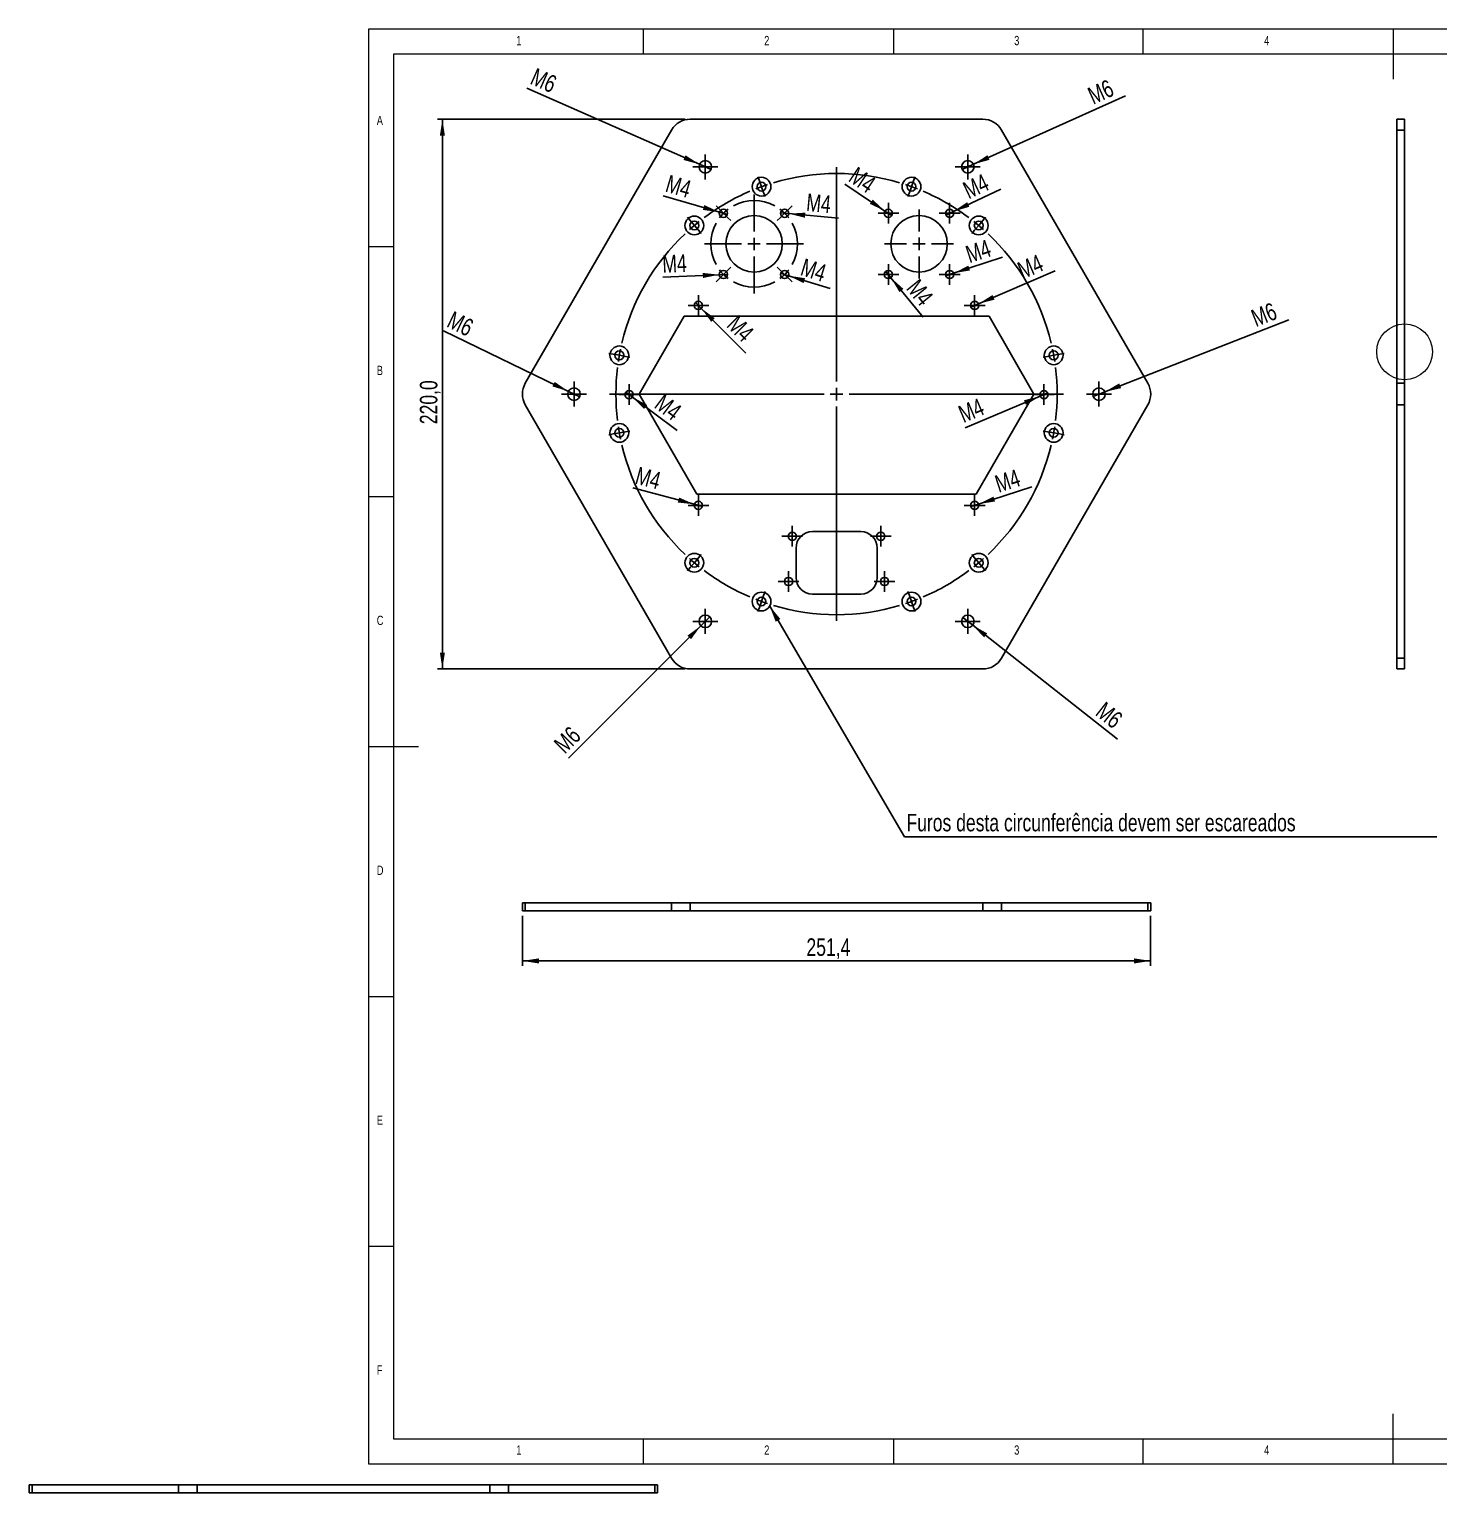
# Model space of a CAD drawing. Header units: millimetres. Extents: x -63 to 415, y -1 to 292.
# Drawn here: x -62.8 to 219.1, y -0.8 to 292 of the extents above; entities that cross this region are included whole.
import ezdxf

# ---------------------------------------------------------------- set-up
doc = ezdxf.new("R2010")
doc.units = ezdxf.units.MM
doc.layers.add('CAMADA_1', color=179, linetype='Continuous')
doc.styles.add('SLDTEXTSTYLE0', font='TXT', dxfattribs={"width": 0.75})
doc.dimstyles.new('SLDDIMSTYLE0', dxfattribs={"dimtxt": 3.5, "dimasz": 3.302, "dimexe": 0, "dimexo": 0.0625, "dimgap": 0.875, "dimtad": 1, "dimlfac": 2, "dimrnd": 1e-09, "dimzin": 12, "dimdsep": 46, "dimtxsty": 'SLDTEXTSTYLE0', "dimblk1": 'NONE', "dimsah": 1, "dimcen": 0, "dimadec": 0, "dimazin": 3, "dimtfac": 1, "dimtmove": 0, "dimatfit": 3, "dimldrblk": 'NONE', "dimfxl": 1, "dimfrac": 2, "dimtolj": 1, "dimtzin": 12, "dimarcsym": 0})
doc.dimstyles.new('SLDDIMSTYLE1', dxfattribs={"dimtxt": 3.5, "dimasz": 3.302, "dimexe": 0, "dimexo": 0.0625, "dimgap": 0.875, "dimtad": 1, "dimdec": 1, "dimlfac": 2, "dimrnd": 1e-09, "dimzin": 12, "dimdsep": 46, "dimtxsty": 'SLDTEXTSTYLE0', "dimsah": 1, "dimcen": 0.09, "dimadec": 0, "dimazin": 3, "dimtfac": 1, "dimtdec": 1, "dimtofl": 0, "dimtmove": 0, "dimatfit": 3, "dimfxl": 1, "dimfrac": 2, "dimtolj": 1, "dimtzin": 12, "dimarcsym": 0})
doc.dimstyles.new('SLDDIMSTYLE2', dxfattribs={"dimtxt": 0.18, "dimasz": 3.302, "dimexe": 0, "dimexo": 0.0625, "dimgap": 0, "dimtad": 0, "dimtih": 1, "dimtoh": 1, "dimdec": 0, "dimrnd": 1e-09, "dimzin": 0, "dimdsep": 46, "dimtxsty": 'Standard', "dimsah": 1, "dimcen": 0.09, "dimadec": 0, "dimazin": 0, "dimtfac": 3.302, "dimtdec": 0, "dimtofl": 0, "dimtmove": 0, "dimatfit": 3, "dimfxl": 1, "dimfrac": 2, "dimtolj": 1, "dimtzin": 0, "dimarcsym": 0})

# ---------------------------------------------------------------- blocks, each defined once
blk = doc.blocks.new('_D')
at = {"layer": 'CAMADA_1'}
for q in [(73.27, 174.43), (45, 146.16)]:
    blk.add_line((71.5, 172.66), q, dxfattribs=at)
blk.add_solid([(71.5, 172.66), (68.81, 170.68), (69.53, 169.97)], dxfattribs=at)
at = {"layer": 'CAMADA_1', "insert": (41.82, 149.35), "char_height": 3.5, "attachment_point": 1, "rotation": 45, "style": 'SLDTEXTSTYLE0'}
blk.add_mtext('M6', dxfattribs=at)
blk = doc.blocks.new('_NONE')
blk = doc.blocks.new('_D_1')
at = {"layer": 'CAMADA_1'}
for q in [(57.92, 200.25), (71.8, 196.53)]:
    blk.add_line((70.21, 196.96), q, dxfattribs=at)
blk.add_solid([(70.21, 196.96), (67.15, 198.31), (66.89, 197.32)], dxfattribs=at)
at = {"layer": 'CAMADA_1', "insert": (59.06, 204.53), "char_height": 3.5, "attachment_point": 1, "rotation": 345, "style": 'SLDTEXTSTYLE0'}
blk.add_mtext('M4', dxfattribs=at)
blk = doc.blocks.new('_D_2')
at = {"layer": 'CAMADA_1'}
for q in [(137.7, 200.44), (125.48, 196.49)]:
    blk.add_line((127.05, 197), q, dxfattribs=at)
blk.add_solid([(127.05, 197), (130.35, 197.53), (130.04, 198.5)], dxfattribs=at)
at = {"layer": 'CAMADA_1', "insert": (129.99, 202.57), "char_height": 3.5, "attachment_point": 1, "rotation": 17.8936, "style": 'SLDTEXTSTYLE0'}
blk.add_mtext('M4', dxfattribs=at)
blk = doc.blocks.new('_D_3')
at = {"layer": 'CAMADA_1'}
for q in [(56.48, 219.41), (66.76, 211.71)]:
    blk.add_line((57.81, 218.42), q, dxfattribs=at)
blk.add_solid([(57.81, 218.42), (60.14, 216.03), (60.75, 216.85)], dxfattribs=at)
at = {"layer": 'CAMADA_1', "insert": (64.05, 219.24), "char_height": 3.5, "attachment_point": 1, "rotation": 323.1887, "style": 'SLDTEXTSTYLE0'}
blk.add_mtext('M4', dxfattribs=at)
blk = doc.blocks.new('_D_4')
at = {"layer": 'CAMADA_1'}
for q in [(124.39, 212.29), (140.89, 219.23)]:
    blk.add_line((139.37, 218.59), q, dxfattribs=at)
blk.add_solid([(139.37, 218.59), (136.12, 217.78), (136.52, 216.84)], dxfattribs=at)
at = {"layer": 'CAMADA_1', "insert": (122.66, 216.41), "char_height": 3.5, "attachment_point": 1, "rotation": 22.8046, "style": 'SLDTEXTSTYLE0'}
blk.add_mtext('M4', dxfattribs=at)
blk = doc.blocks.new('_D_5')
at = {"layer": 'CAMADA_1'}
for q in [(142.37, 243.68), (125.51, 236.42)]:
    blk.add_line((127.02, 237.07), q, dxfattribs=at)
blk.add_solid([(127.02, 237.07), (130.26, 237.91), (129.85, 238.84)], dxfattribs=at)
at = {"layer": 'CAMADA_1', "insert": (134.47, 245.14), "char_height": 3.5, "attachment_point": 1, "rotation": 23.2837, "style": 'SLDTEXTSTYLE0'}
blk.add_mtext('M4', dxfattribs=at)
blk = doc.blocks.new('_D_6')
at = {"layer": 'CAMADA_1'}
for q in [(70.42, 237.33), (80.52, 227.23)]:
    blk.add_line((71.59, 236.16), q, dxfattribs=at)
blk.add_solid([(71.59, 236.16), (73.57, 233.47), (74.28, 234.19)], dxfattribs=at)
at = {"layer": 'CAMADA_1', "insert": (78.93, 235.08), "char_height": 3.5, "attachment_point": 1, "rotation": 315, "style": 'SLDTEXTSTYLE0'}
blk.add_mtext('M4', dxfattribs=at)
blk = doc.blocks.new('_D_7')
at = {"layer": 'CAMADA_1'}
for q in [(131.85, 246.43), (120.48, 242.67)]:
    blk.add_line((122.04, 243.19), q, dxfattribs=at)
blk.add_solid([(122.04, 243.19), (125.34, 243.75), (125.02, 244.71)], dxfattribs=at)
at = {"layer": 'CAMADA_1', "insert": (124.13, 248.49), "char_height": 3.5, "attachment_point": 1, "rotation": 18.2962, "style": 'SLDTEXTSTYLE0'}
blk.add_mtext('M4', dxfattribs=at)
blk = doc.blocks.new('_D_8')
at = {"layer": 'CAMADA_1'}
for q in [(108.49, 243.57), (115.95, 234.38)]:
    blk.add_line((109.53, 242.29), q, dxfattribs=at)
blk.add_solid([(109.53, 242.29), (111.22, 239.41), (112.01, 240.05)], dxfattribs=at)
at = {"layer": 'CAMADA_1', "insert": (115.14, 242.32), "char_height": 3.5, "attachment_point": 1, "rotation": 309.0586, "style": 'SLDTEXTSTYLE0'}
blk.add_mtext('M4', dxfattribs=at)
blk = doc.blocks.new('_D_9')
at = {"layer": 'CAMADA_1'}
for q in [(131.47, 260.02), (120.51, 254.83)]:
    blk.add_line((122.01, 255.54), q, dxfattribs=at)
blk.add_solid([(122.01, 255.54), (125.21, 256.49), (124.77, 257.41)], dxfattribs=at)
at = {"layer": 'CAMADA_1', "insert": (123.56, 261.12), "char_height": 3.5, "attachment_point": 1, "rotation": 25.3356, "style": 'SLDTEXTSTYLE0'}
blk.add_mtext('M4', dxfattribs=at)
blk = doc.blocks.new('_D_10')
at = {"layer": 'CAMADA_1'}
for q in [(100.32, 261.03), (109.69, 254.72)]:
    blk.add_line((108.33, 255.64), q, dxfattribs=at)
blk.add_solid([(108.33, 255.64), (105.87, 257.91), (105.3, 257.07)], dxfattribs=at)
at = {"layer": 'CAMADA_1', "insert": (102.75, 264.65), "char_height": 3.5, "attachment_point": 1, "rotation": 326.0596, "style": 'SLDTEXTSTYLE0'}
blk.add_mtext('M4', dxfattribs=at)
blk = doc.blocks.new('_D_11')
at = {"layer": 'CAMADA_1'}
for q in [(87.44, 255.26), (99.05, 254.19)]:
    blk.add_line((89.08, 255.11), q, dxfattribs=at)
blk.add_solid([(89.08, 255.11), (92.32, 254.3), (92.42, 255.31)], dxfattribs=at)
at = {"layer": 'CAMADA_1', "insert": (92.8, 259.15), "char_height": 3.5, "attachment_point": 1, "rotation": 354.7126, "style": 'SLDTEXTSTYLE0'}
blk.add_mtext('M4', dxfattribs=at)
blk = doc.blocks.new('_D_12')
at = {"layer": 'CAMADA_1'}
for q in [(63.94, 258.7), (76.8, 254.95)]:
    blk.add_line((75.22, 255.41), q, dxfattribs=at)
blk.add_solid([(75.22, 255.41), (72.19, 256.83), (71.91, 255.85)], dxfattribs=at)
at = {"layer": 'CAMADA_1', "insert": (65.17, 262.94), "char_height": 3.5, "attachment_point": 1, "rotation": 343.75, "style": 'SLDTEXTSTYLE0'}
blk.add_mtext('M4', dxfattribs=at)
blk = doc.blocks.new('_D_13')
at = {"layer": 'CAMADA_1'}
for q in [(63.92, 242.37), (76.83, 242.97)]:
    blk.add_line((75.19, 242.9), q, dxfattribs=at)
blk.add_solid([(75.19, 242.9), (71.86, 243.25), (71.91, 242.23)], dxfattribs=at)
at = {"layer": 'CAMADA_1', "insert": (63.71, 246.76), "char_height": 3.5, "attachment_point": 1, "rotation": 2.6833, "style": 'SLDTEXTSTYLE0'}
blk.add_mtext('M4', dxfattribs=at)
blk = doc.blocks.new('_D_14')
at = {"layer": 'CAMADA_1'}
for q in [(87.47, 243.18), (97.33, 240.11)]:
    blk.add_line((89.05, 242.69), q, dxfattribs=at)
blk.add_solid([(89.05, 242.69), (92.05, 241.22), (92.35, 242.19)], dxfattribs=at)
at = {"layer": 'CAMADA_1', "insert": (92.23, 246.22), "char_height": 3.5, "attachment_point": 1, "rotation": 342.7179, "style": 'SLDTEXTSTYLE0'}
blk.add_mtext('M4', dxfattribs=at)
blk = doc.blocks.new('_D_15')
at = {"layer": 'CAMADA_1'}
for q in [(123.9, 174.32), (154.83, 149.99)]:
    blk.add_line((125.87, 172.77), q, dxfattribs=at)
blk.add_solid([(125.87, 172.77), (128.15, 170.33), (128.78, 171.13)], dxfattribs=at)
at = {"layer": 'CAMADA_1', "insert": (152.36, 157.66), "char_height": 3.5, "attachment_point": 1, "rotation": 321.8083, "style": 'SLDTEXTSTYLE0'}
blk.add_mtext('M6', dxfattribs=at)
blk = doc.blocks.new('_D_16')
at = {"layer": 'CAMADA_1'}
for q in [(189.1, 233.9), (149.97, 218.55)]:
    blk.add_line((152.3, 219.47), q, dxfattribs=at)
blk.add_solid([(152.3, 219.47), (155.56, 220.2), (155.19, 221.15)], dxfattribs=at)
at = {"layer": 'CAMADA_1', "insert": (181.23, 235.66), "char_height": 3.5, "attachment_point": 1, "rotation": 21.4225, "style": 'SLDTEXTSTYLE0'}
blk.add_mtext('M6', dxfattribs=at)
blk = doc.blocks.new('_D_17')
at = {"layer": 'CAMADA_1'}
for q in [(156.46, 278.71), (123.75, 263.96)]:
    blk.add_line((126.03, 264.99), q, dxfattribs=at)
blk.add_solid([(126.03, 264.99), (129.24, 265.88), (128.83, 266.81)], dxfattribs=at)
at = {"layer": 'CAMADA_1', "insert": (148.53, 280.07), "char_height": 3.5, "attachment_point": 1, "rotation": 24.2611, "style": 'SLDTEXTSTYLE0'}
blk.add_mtext('M6', dxfattribs=at)
blk = doc.blocks.new('_D_18')
at = {"layer": 'CAMADA_1'}
for q in [(36.72, 280.24), (73.53, 263.97)]:
    blk.add_line((71.24, 264.98), q, dxfattribs=at)
blk.add_solid([(71.24, 264.98), (68.43, 266.78), (68.02, 265.85)], dxfattribs=at)
at = {"layer": 'CAMADA_1', "insert": (38.54, 284.36), "char_height": 3.5, "attachment_point": 1, "rotation": 336.1531, "style": 'SLDTEXTSTYLE0'}
blk.add_mtext('M6', dxfattribs=at)
blk = doc.blocks.new('_D_19')
at = {"layer": 'CAMADA_1'}
for q in [(20.01, 231.69), (47.26, 218.46)]:
    blk.add_line((45.01, 219.56), q, dxfattribs=at)
blk.add_solid([(45.01, 219.56), (42.26, 221.45), (41.82, 220.54)], dxfattribs=at)
at = {"layer": 'CAMADA_1', "insert": (21.97, 235.73), "char_height": 3.5, "attachment_point": 1, "rotation": 334.1178, "style": 'SLDTEXTSTYLE0'}
blk.add_mtext('M6', dxfattribs=at)
blk = doc.blocks.new('_D_20')
at = {"layer": 'CAMADA_1'}
for p, q in [((68.38, 274.01), (18.8, 274.01)), ((19.8, 274.01), (19.8, 164.01)), ((68.38, 164.01), (18.8, 164.01))]:
    blk.add_line(p, q, dxfattribs=at)
for points in [[(19.8, 274.01), (19.29, 270.71), (20.3, 270.71)], [(19.8, 164.01), (20.3, 167.31), (19.29, 167.31)]]:
    blk.add_solid(points, dxfattribs=at)
at = {"layer": 'CAMADA_1', "insert": (15.29, 212.99), "char_height": 3.5, "attachment_point": 1, "rotation": 90, "style": 'SLDTEXTSTYLE0'}
blk.add_mtext('220,0', dxfattribs=at)
blk = doc.blocks.new('SW_NOTE_1')
at = {"layer": 'CAMADA_1', "color": 0}
blk.add_line((106.51, 0), (0, 0), dxfattribs=at)
at = {"layer": 'CAMADA_1', "color": 0, "insert": (0.41, 4.61), "char_height": 3.5, "attachment_point": 1, "style": 'SLDTEXTSTYLE0'}
blk.add_mtext('Furos desta circunferência devem ser escareados', dxfattribs=at)
blk = doc.blocks.new('SW_CENTERMARKSYMBOL_0')
at = {"layer": 'CAMADA_1', "color": 0}
for p, q in [((-1.25, 0), (-2.075, 0)), ((0, 0), (-1.25, 0)), ((0, 1.25), (0, 2.075)), ((0, 0), (0, 1.25)), ((0, 0), (0, -1.25)), ((0, 0), (1.25, 0)), ((1.25, 0), (2.075, 0)), ((0, -1.25), (0, -2.075))]:
    blk.add_line(p, q, dxfattribs=at)
blk = doc.blocks.new('SW_CENTERMARKSYMBOL_1')
at = {"layer": 'CAMADA_1', "color": 0}
for p, q in [((-1.25, 0), (-2.075, 0)), ((0, 0), (-1.25, 0)), ((0, 1.25), (0, 2.075)), ((0, 0), (0, 1.25)), ((0, 0), (0, -1.25)), ((0, 0), (1.25, 0)), ((1.25, 0), (2.075, 0)), ((0, -1.25), (0, -2.075))]:
    blk.add_line(p, q, dxfattribs=at)
blk = doc.blocks.new('SW_CENTERMARKSYMBOL_2')
at = {"layer": 'CAMADA_1', "color": 0}
for p, q in [((-1.25, 0), (-2.075, 0)), ((0, 0), (-1.25, 0)), ((0, 1.25), (0, 2.075)), ((0, 0), (0, 1.25)), ((0, 0), (0, -1.25)), ((0, 0), (1.25, 0)), ((1.25, 0), (2.075, 0)), ((0, -1.25), (0, -2.075))]:
    blk.add_line(p, q, dxfattribs=at)
blk = doc.blocks.new('SW_CENTERMARKSYMBOL_3')
at = {"layer": 'CAMADA_1', "color": 0}
for p, q in [((-1.25, 0), (-2.075, 0)), ((0, 0), (-1.25, 0)), ((0, 1.25), (0, 2.075)), ((0, 0), (0, 1.25)), ((0, 0), (0, -1.25)), ((0, 0), (1.25, 0)), ((1.25, 0), (2.075, 0)), ((0, -1.25), (0, -2.075))]:
    blk.add_line(p, q, dxfattribs=at)
blk = doc.blocks.new('SW_CENTERMARKSYMBOL_4')
at = {"layer": 'CAMADA_1', "color": 0}
for p, q in [((-6.12, -3.62), (-6.12, 3.79)), ((-13.13, 0.88), (-13.72, 1.47)), ((-12.25, 0), (-13.13, 0.88)), ((-12.25, 0), (-11.37, -0.88)), ((0, 0), (-0.88, -0.88)), ((0, 0), (0.88, 0.88)), ((0.88, 0.88), (1.47, 1.47)), ((-11.37, -0.88), (-10.78, -1.47)), ((-0.88, -0.88), (-1.47, -1.47)), ((-6.12, -6.12), (-6.12, -4.88)), ((-8.62, -6.12), (-16.04, -6.12)), ((-6.12, -6.12), (-7.38, -6.12)), ((-6.12, -6.12), (-6.12, -7.38)), ((-6.12, -6.12), (-4.88, -6.12)), ((-6.12, -8.62), (-6.12, -16.04)), ((-3.62, -6.12), (3.79, -6.12)), ((-12.25, -12.25), (-11.37, -11.37)), ((-11.37, -11.37), (-10.78, -10.78)), ((-0.88, -11.37), (-1.47, -10.78)), ((0, -12.25), (-0.88, -11.37)), ((-13.13, -13.13), (-13.72, -13.72)), ((-12.25, -12.25), (-13.13, -13.13)), ((0, -12.25), (0.88, -13.13)), ((0.88, -13.13), (1.47, -13.72))]:
    blk.add_line(p, q, dxfattribs=at)
for start, end in [(135, 143.2682), (126.7318, 135), (61.5364, 118.4636), (45, 53.2682), (36.7318, 45), (151.5364, 208.4636), (331.5364, 28.4636), (216.7318, 225), (315, 323.2682), (225, 233.2682), (241.5364, 298.4636), (306.7318, 315)]:
    blk.add_arc((-6.12, -6.12), 8.66, start, end, dxfattribs=at)
blk = doc.blocks.new('SW_CENTERMARKSYMBOL_5')
at = {"layer": 'CAMADA_1', "color": 0}
for p, q in [((-28.44, 36.24), (-28.44, 79.12)), ((-43.86, 76.42), (-44.16, 77.24)), ((-43.44, 75.24), (-43.86, 76.42)), ((-13.44, 75.24), (-13.02, 76.42)), ((-13.02, 76.42), (-12.72, 77.24)), ((-43.44, 75.24), (-43.02, 74.06)), ((-43.02, 74.06), (-42.72, 73.24)), ((-13.86, 74.06), (-14.16, 73.24)), ((-13.44, 75.24), (-13.86, 74.06)), ((-57.69, 68.44), (-58.25, 69.11)), ((-56.88, 67.48), (-57.69, 68.44)), ((-56.88, 67.48), (-56.07, 66.53)), ((0, 67.48), (-0.81, 66.53)), ((0, 67.48), (0.81, 68.44)), ((0.81, 68.44), (1.37, 69.11)), ((-56.07, 66.53), (-55.51, 65.86)), ((-0.81, 66.53), (-1.37, 65.86)), ((-73.11, 41.72), (-73.97, 41.87)), ((-71.88, 41.5), (-73.11, 41.72)), ((-71.88, 41.5), (-70.65, 41.28)), ((-70.65, 41.28), (-69.79, 41.13)), ((13.77, 41.28), (12.91, 41.13)), ((15, 41.5), (13.77, 41.28)), ((15, 41.5), (16.23, 41.72)), ((16.23, 41.72), (17.09, 41.87)), ((-30.94, 33.74), (-73.82, 33.74)), ((-28.44, 33.74), (-29.69, 33.74)), ((-28.44, 33.74), (-28.44, 34.99)), ((-28.44, 33.74), (-28.44, 32.49)), ((-28.44, 33.74), (-27.19, 33.74)), ((-25.94, 33.74), (16.94, 33.74)), ((-28.44, 31.24), (-28.44, -11.64)), ((-70.65, 26.2), (-69.79, 26.35)), ((13.77, 26.2), (12.91, 26.35)), ((-73.11, 25.76), (-73.97, 25.61)), ((-71.88, 25.98), (-73.11, 25.76)), ((-71.88, 25.98), (-70.65, 26.2)), ((15, 25.98), (13.77, 26.2)), ((15, 25.98), (16.23, 25.76)), ((16.23, 25.76), (17.09, 25.61)), ((-56.88, 0), (-57.69, -0.96)), ((-56.88, 0), (-56.07, 0.96)), ((-56.07, 0.96), (-55.51, 1.62)), ((-0.81, 0.96), (-1.37, 1.62)), ((0, 0), (-0.81, 0.96)), ((0, 0), (0.81, -0.96)), ((-57.69, -0.96), (-58.25, -1.62)), ((0.81, -0.96), (1.37, -1.62)), ((-43.02, -6.58), (-42.72, -5.76)), ((-13.86, -6.58), (-14.16, -5.76)), ((-43.44, -7.76), (-43.86, -8.94)), ((-43.44, -7.76), (-43.02, -6.58)), ((-13.44, -7.76), (-13.86, -6.58)), ((-13.44, -7.76), (-13.02, -8.94)), ((-43.86, -8.94), (-44.16, -9.76)), ((-13.02, -8.94), (-12.72, -9.76))]:
    blk.add_line(p, q, dxfattribs=at)
for start, end in [(73.3738, 106.6262), (113.1182, 126.8818), (109.8722, 111.4952), (108.2492, 109.8722), (70.1278, 71.7508), (68.5048, 70.1278), (53.1182, 66.8818), (130.1278, 131.7508), (128.5048, 130.1278), (49.8722, 51.4952), (48.2492, 49.8722), (133.3738, 166.6262), (13.3738, 46.6262), (169.8722, 171.4952), (168.2492, 169.8722), (10.1278, 11.7508), (8.5048, 10.1278), (173.1182, 186.8818), (353.1182, 6.8818), (188.5048, 190.1278), (349.8722, 351.4952), (190.1278, 191.7508), (193.3738, 226.6262), (313.3738, 346.6262), (348.2492, 349.8722), (228.2492, 229.8722), (229.8722, 231.4952), (308.5048, 310.1278), (310.1278, 311.7508), (233.1182, 246.8818), (293.1182, 306.8818), (248.5048, 250.1278), (250.1278, 251.7508), (253.3738, 286.6262), (288.2492, 289.8722), (289.8722, 291.4952)]:
    blk.add_arc((-28.44, 33.74), 44.13, start, end, dxfattribs=at)
blk = doc.blocks.new('SW_CENTERMARKSYMBOL_6')
at = {"layer": 'CAMADA_1', "color": 0}
for p, q in [((-1.25, 0), (-2.075, 0)), ((0, 0), (-1.25, 0)), ((0, 1.25), (0, 2.075)), ((0, 0), (0, 1.25)), ((0, 0), (0, -1.25)), ((0, 0), (1.25, 0)), ((1.25, 0), (2.075, 0)), ((0, -1.25), (0, -2.075))]:
    blk.add_line(p, q, dxfattribs=at)
blk = doc.blocks.new('SW_CENTERMARKSYMBOL_7')
at = {"layer": 'CAMADA_1', "color": 0}
for p, q in [((0, 2.5), (0, 6.9)), ((-2.5, 0), (-6.9, 0)), ((0, 0), (-1.25, 0)), ((0, 0), (0, 1.25)), ((0, 0), (0, -1.25)), ((0, 0), (1.25, 0)), ((2.5, 0), (6.9, 0)), ((0, -2.5), (0, -6.9))]:
    blk.add_line(p, q, dxfattribs=at)
blk = doc.blocks.new('SW_CENTERMARKSYMBOL_8')
at = {"layer": 'CAMADA_1', "color": 0}
for p, q in [((-1.25, 0), (-2.075, 0)), ((0, 0), (-1.25, 0)), ((0, 1.25), (0, 2.075)), ((0, 0), (0, 1.25)), ((0, 0), (0, -1.25)), ((0, 0), (1.25, 0)), ((1.25, 0), (2.075, 0)), ((0, -1.25), (0, -2.075))]:
    blk.add_line(p, q, dxfattribs=at)
blk = doc.blocks.new('SW_CENTERMARKSYMBOL_9')
at = {"layer": 'CAMADA_1', "color": 0}
for p, q in [((-1.25, 0), (-2.075, 0)), ((0, 0), (-1.25, 0)), ((0, 1.25), (0, 2.075)), ((0, 0), (0, 1.25)), ((0, 0), (0, -1.25)), ((0, 0), (1.25, 0)), ((1.25, 0), (2.075, 0)), ((0, -1.25), (0, -2.075))]:
    blk.add_line(p, q, dxfattribs=at)
blk = doc.blocks.new('SW_CENTERMARKSYMBOL_10')
at = {"layer": 'CAMADA_1', "color": 0}
for p, q in [((-1.25, 0), (-2.075, 0)), ((0, 0), (-1.25, 0)), ((0, 1.25), (0, 2.075)), ((0, 0), (0, 1.25)), ((0, 0), (0, -1.25)), ((0, 0), (1.25, 0)), ((1.25, 0), (2.075, 0)), ((0, -1.25), (0, -2.075))]:
    blk.add_line(p, q, dxfattribs=at)
blk = doc.blocks.new('SW_CENTERMARKSYMBOL_11')
at = {"layer": 'CAMADA_1', "color": 0}
for p, q in [((-1.25, 0), (-2.5, 0)), ((0, 0), (-1.25, 0)), ((0, 1.25), (0, 2.5)), ((0, 0), (0, 1.25)), ((0, 0), (0, -1.25)), ((0, 0), (1.25, 0)), ((1.25, 0), (2.5, 0)), ((0, -1.25), (0, -2.5))]:
    blk.add_line(p, q, dxfattribs=at)
blk = doc.blocks.new('SW_CENTERMARKSYMBOL_12')
at = {"layer": 'CAMADA_1', "color": 0}
for p, q in [((-1.25, 0), (-2.5, 0)), ((0, 0), (-1.25, 0)), ((0, 1.25), (0, 2.5)), ((0, 0), (0, 1.25)), ((0, 0), (0, -1.25)), ((0, 0), (1.25, 0)), ((1.25, 0), (2.5, 0)), ((0, -1.25), (0, -2.5))]:
    blk.add_line(p, q, dxfattribs=at)
blk = doc.blocks.new('SW_CENTERMARKSYMBOL_13')
at = {"layer": 'CAMADA_1', "color": 0}
for p, q in [((-1.25, 0), (-2.5, 0)), ((0, 0), (-1.25, 0)), ((0, 1.25), (0, 2.5)), ((0, 0), (0, 1.25)), ((0, 0), (0, -1.25)), ((0, 0), (1.25, 0)), ((1.25, 0), (2.5, 0)), ((0, -1.25), (0, -2.5))]:
    blk.add_line(p, q, dxfattribs=at)
blk = doc.blocks.new('SW_CENTERMARKSYMBOL_14')
at = {"layer": 'CAMADA_1', "color": 0}
for p, q in [((-1.25, 0), (-2.5, 0)), ((0, 0), (-1.25, 0)), ((0, 1.25), (0, 2.5)), ((0, 0), (0, 1.25)), ((0, 0), (0, -1.25)), ((0, 0), (1.25, 0)), ((1.25, 0), (2.5, 0)), ((0, -1.25), (0, -2.5))]:
    blk.add_line(p, q, dxfattribs=at)
blk = doc.blocks.new('SW_CENTERMARKSYMBOL_15')
at = {"layer": 'CAMADA_1', "color": 0}
for p, q in [((-1.25, 0), (-2.5, 0)), ((0, 0), (-1.25, 0)), ((0, 1.25), (0, 2.5)), ((0, 0), (0, 1.25)), ((0, 0), (0, -1.25)), ((0, 0), (1.25, 0)), ((1.25, 0), (2.5, 0)), ((0, -1.25), (0, -2.5))]:
    blk.add_line(p, q, dxfattribs=at)
blk = doc.blocks.new('SW_CENTERMARKSYMBOL_16')
at = {"layer": 'CAMADA_1', "color": 0}
for p, q in [((-1.25, 0), (-2.5, 0)), ((0, 0), (-1.25, 0)), ((0, 1.25), (0, 2.5)), ((0, 0), (0, 1.25)), ((0, 0), (0, -1.25)), ((0, 0), (1.25, 0)), ((1.25, 0), (2.5, 0)), ((0, -1.25), (0, -2.5))]:
    blk.add_line(p, q, dxfattribs=at)
blk = doc.blocks.new('SW_CENTERMARKSYMBOL_17')
at = {"layer": 'CAMADA_1', "color": 0}
for p, q in [((-1.25, 0), (-2.075, 0)), ((0, 0), (-1.25, 0)), ((0, 1.25), (0, 2.075)), ((0, 0), (0, 1.25)), ((0, 0), (0, -1.25)), ((0, 0), (1.25, 0)), ((1.25, 0), (2.075, 0)), ((0, -1.25), (0, -2.075))]:
    blk.add_line(p, q, dxfattribs=at)
blk = doc.blocks.new('SW_CENTERMARKSYMBOL_18')
at = {"layer": 'CAMADA_1', "color": 0}
for p, q in [((-1.25, 0), (-2.075, 0)), ((0, 0), (-1.25, 0)), ((0, 1.25), (0, 2.075)), ((0, 0), (0, 1.25)), ((0, 0), (0, -1.25)), ((0, 0), (1.25, 0)), ((1.25, 0), (2.075, 0)), ((0, -1.25), (0, -2.075))]:
    blk.add_line(p, q, dxfattribs=at)
blk = doc.blocks.new('SW_CENTERMARKSYMBOL_19')
at = {"layer": 'CAMADA_1', "color": 0}
for p, q in [((-1.25, 0), (-2.075, 0)), ((0, 0), (-1.25, 0)), ((0, 1.25), (0, 2.075)), ((0, 0), (0, 1.25)), ((0, 0), (0, -1.25)), ((0, 0), (1.25, 0)), ((1.25, 0), (2.075, 0)), ((0, -1.25), (0, -2.075))]:
    blk.add_line(p, q, dxfattribs=at)
blk = doc.blocks.new('SW_CENTERMARKSYMBOL_20')
at = {"layer": 'CAMADA_1', "color": 0}
for p, q in [((-1.25, 0), (-2.075, 0)), ((0, 0), (-1.25, 0)), ((0, 1.25), (0, 2.075)), ((0, 0), (0, 1.25)), ((0, 0), (0, -1.25)), ((0, 0), (1.25, 0)), ((1.25, 0), (2.075, 0)), ((0, -1.25), (0, -2.075))]:
    blk.add_line(p, q, dxfattribs=at)
blk = doc.blocks.new('SW_CENTERMARKSYMBOL_21')
at = {"layer": 'CAMADA_1', "color": 0}
for p, q in [((-1.25, 0), (-2.075, 0)), ((0, 0), (-1.25, 0)), ((0, 1.25), (0, 2.075)), ((0, 0), (0, 1.25)), ((0, 0), (0, -1.25)), ((0, 0), (1.25, 0)), ((1.25, 0), (2.075, 0)), ((0, -1.25), (0, -2.075))]:
    blk.add_line(p, q, dxfattribs=at)
blk = doc.blocks.new('SW_CENTERMARKSYMBOL_22')
at = {"layer": 'CAMADA_1', "color": 0}
for p, q in [((-1.25, 0), (-2.075, 0)), ((0, 0), (-1.25, 0)), ((0, 1.25), (0, 2.075)), ((0, 0), (0, 1.25)), ((0, 0), (0, -1.25)), ((0, 0), (1.25, 0)), ((1.25, 0), (2.075, 0)), ((0, -1.25), (0, -2.075))]:
    blk.add_line(p, q, dxfattribs=at)
blk = doc.blocks.new('_D_22')
at = {"layer": 'CAMADA_1'}
for p, q in [((35.8, 114.61), (35.8, 104.61)), ((161.47, 114.61), (161.47, 104.61)), ((161.47, 105.61), (35.8, 105.61))]:
    blk.add_line(p, q, dxfattribs=at)
for points in [[(35.8, 105.61), (39.1, 105.1), (39.1, 106.11)], [(161.47, 105.61), (158.17, 106.11), (158.17, 105.1)]]:
    blk.add_solid(points, dxfattribs=at)
at = {"layer": 'CAMADA_1', "insert": (92.62, 110.12), "char_height": 3.5, "attachment_point": 1, "style": 'SLDTEXTSTYLE0'}
blk.add_mtext('251,4', dxfattribs=at)

msp = doc.modelspace()

# ---------------------------------------------------------------- linework, layer by layer
at = {"color": 7, "linetype": 'Continuous', "lineweight": 18}
for p, q in [((415, 292), (5, 292)), ((5, 292), (5, 5)), ((60, 287), (60, 292)), ((110, 292), (110, 287)), ((160, 287), (160, 292)), ((210, 292), (210, 282)), ((410, 287), (10, 287)), ((10, 287), (10, 10)), ((10, 248.5), (5, 248.5)), ((5, 198.5), (10, 198.5)), ((5, 148.5), (15, 148.5)), ((5, 98.5), (10, 98.5)), ((10, 48.5), (5, 48.5)), ((210, 5), (210, 15)), ((10, 10), (227.8, 10)), ((60, 5), (60, 10)), ((110, 10), (110, 5)), ((160, 5), (160, 10)), ((5, 5), (415, 5))]:
    msp.add_line(p, q, dxfattribs=at)
at = {"color": 7, "linetype": 'Continuous', "lineweight": 25}
for p, q in [((127.889749, 274.009741), (69.381218, 274.009741)), ((212.26915, 274.009741), (210.68165, 274.009741)), ((210.68165, 271.844677), (210.68165, 274.009741)), ((212.26915, 274.009741), (212.26915, 271.844677)), ((65.631218, 271.844677), (36.376953, 221.174805)), ((160.894014, 221.174805), (131.639749, 271.844677)), ((212.26915, 271.844677), (210.68165, 271.844677)), ((210.68165, 221.174805), (210.68165, 271.844677)), ((212.26915, 221.174805), (212.26915, 271.844677)), ((68.135483, 234.598199), (59.135482, 219.009742)), ((129.135484, 234.598199), (68.135483, 234.598199)), ((138.135485, 219.009742), (129.135484, 234.598199)), ((210.68165, 216.844678), (210.68165, 221.174805)), ((212.26915, 221.174805), (210.68165, 221.174805)), ((212.26915, 221.174805), (212.26915, 216.844678)), ((36.376953, 216.844678), (65.631218, 166.174806)), ((59.135482, 219.009742), (70.682488, 199.009742)), ((126.588479, 199.009742), (138.135485, 219.009742)), ((131.639749, 166.174806), (160.894014, 216.844678)), ((212.26915, 216.844678), (210.68165, 216.844678)), ((210.68165, 166.174806), (210.68165, 216.844678)), ((212.26915, 166.174806), (212.26915, 216.844678)), ((70.682488, 199.009742), (126.588479, 199.009742)), ((93.831897, 191.509742), (103.481897, 191.509742)), ((90.531897, 182.309743), (90.531897, 188.209742)), ((106.781897, 188.209742), (106.781897, 182.309743)), ((103.481897, 179.009743), (93.831897, 179.009743)), ((69.381218, 164.009742), (127.889749, 164.009742)), ((212.26915, 166.174806), (210.68165, 166.174806)), ((210.68165, 164.009742), (210.68165, 166.174806)), ((212.26915, 164.009742), (210.68165, 164.009742)), ((212.26915, 166.174806), (212.26915, 164.009742)), ((35.796825, 117.194303), (35.796825, 115.606803)), ((35.796825, 117.194303), (36.376953, 117.194303)), ((36.376953, 117.194303), (36.376953, 115.606803)), ((65.631218, 117.194303), (36.376953, 117.194303)), ((65.631218, 117.194303), (65.631218, 115.606803)), ((65.631218, 117.194303), (69.381218, 117.194303)), ((69.381218, 117.194303), (69.381218, 115.606803)), ((127.889749, 117.194303), (69.381218, 117.194303)), ((127.889749, 117.194303), (127.889749, 115.606803)), ((127.889749, 117.194303), (131.639749, 117.194303)), ((131.639749, 117.194303), (131.639749, 115.606803)), ((160.894014, 117.194303), (131.639749, 117.194303)), ((160.894014, 117.194303), (160.894014, 115.606803)), ((160.894014, 117.194303), (161.474142, 117.194303)), ((161.474142, 115.606803), (161.474142, 117.194303)), ((36.376953, 115.606803), (35.796825, 115.606803)), ((65.631218, 115.606803), (36.376953, 115.606803)), ((69.381218, 115.606803), (65.631218, 115.606803)), ((127.889749, 115.606803), (69.381218, 115.606803)), ((131.639749, 115.606803), (127.889749, 115.606803)), ((160.894014, 115.606803), (131.639749, 115.606803)), ((161.474142, 115.606803), (160.894014, 115.606803)), ((-62.838659, 0.79375), (-62.838659, -0.79375)), ((-62.838659, 0.79375), (-62.25853, 0.79375)), ((-62.25853, -0.79375), (-62.25853, 0.79375)), ((-62.25853, 0.79375), (-33.004265, 0.79375)), ((-33.004265, -0.79375), (-33.004265, 0.79375)), ((-33.004265, 0.79375), (-29.254265, 0.79375)), ((-29.254265, -0.79375), (-29.254265, 0.79375)), ((-29.254265, 0.79375), (29.254265, 0.79375)), ((29.254265, -0.79375), (29.254265, 0.79375)), ((29.254265, 0.79375), (33.004265, 0.79375)), ((33.004265, -0.79375), (33.004265, 0.79375)), ((33.004265, 0.79375), (62.25853, 0.79375)), ((62.25853, -0.79375), (62.25853, 0.79375)), ((62.25853, 0.79375), (62.838659, 0.79375)), ((62.838659, -0.79375), (62.838659, 0.79375)), ((-62.25853, -0.79375), (-62.838659, -0.79375)), ((-62.25853, -0.79375), (-33.004265, -0.79375)), ((-29.254265, -0.79375), (-33.004265, -0.79375)), ((-29.254265, -0.79375), (29.254265, -0.79375)), ((33.004265, -0.79375), (29.254265, -0.79375)), ((33.004265, -0.79375), (62.25853, -0.79375)), ((62.838659, -0.79375), (62.25853, -0.79375))]:
    msp.add_line(p, q, dxfattribs=at)
for centre, radius in [((72.385484, 264.476075), 1.25), ((124.885484, 264.476075), 1.25), ((83.635484, 260.509742), 1.875), ((83.635484, 260.509742), 0.875), ((113.635484, 260.509742), 1.875), ((113.635484, 260.509742), 0.875), ((76.010484, 255.183842), 0.825), ((88.260484, 255.183842), 0.825), ((109.010484, 255.183842), 0.825), ((121.260484, 255.183842), 0.825), ((70.195429, 252.750123), 1.875), ((70.195429, 252.750123), 0.875), ((82.135484, 249.058842), 5.65), ((115.135484, 249.058842), 5.65), ((127.075538, 252.750123), 1.875), ((127.075538, 252.750123), 0.875), ((76.010484, 242.933842), 0.825), ((88.260484, 242.933842), 0.825), ((109.010484, 242.933842), 0.825), ((121.260484, 242.933842), 0.825), ((71.006615, 236.746792), 0.825), ((126.264353, 236.746792), 0.825), ((55.195429, 226.769361), 1.875), ((142.075538, 226.769361), 1.875), ((55.195429, 226.769361), 0.875), ((142.075538, 226.769361), 0.875), ((46.135484, 219.009742), 1.25), ((57.145102, 218.911855), 0.825), ((140.125865, 218.911855), 0.825), ((151.135484, 219.009742), 1.25), ((55.195429, 211.250123), 1.875), ((55.195429, 211.250123), 0.875), ((142.075538, 211.250123), 1.875), ((142.075538, 211.250123), 0.875), ((71.006615, 196.746792), 0.825), ((126.264353, 196.746792), 0.825), ((89.785484, 190.559742), 0.825), ((107.485484, 190.559742), 0.825), ((70.195429, 185.269361), 1.875), ((70.195429, 185.269361), 0.875), ((127.075538, 185.269361), 1.875), ((127.075538, 185.269361), 0.875), ((89.035484, 181.509742), 0.825), ((108.235484, 181.509742), 0.825), ((83.635484, 177.509742), 1.875), ((113.635484, 177.509742), 1.875), ((83.635484, 177.509742), 0.875), ((113.635484, 177.509742), 0.875), ((72.385484, 173.543408), 1.25), ((124.885484, 173.543408), 1.25)]:
    msp.add_circle(centre, radius, dxfattribs=at)
at = {"color": 7, "linetype": 'Continuous', "lineweight": 18}
msp.add_circle((212.26915, 227.467201), 5.58247, dxfattribs=at)
at = {"color": 7, "linetype": 'Continuous', "lineweight": 25}
for centre, radius, start, end in [((69.381219, 269.679615), 4.330127, 90, 150), ((127.889748, 269.679615), 4.330127, 30, 90), ((40.126954, 219.009742), 4.330127, 150, 210), ((157.144013, 219.009742), 4.330127, 330, 30), ((93.831897, 188.209742), 3.3, 90, 180), ((103.481897, 188.209742), 3.3, 0, 90), ((93.831897, 182.309742), 3.3, 180, 270), ((103.481897, 182.309742), 3.3, 270, 0), ((69.381219, 168.339869), 4.330127, 210, 270), ((127.889748, 168.339869), 4.330127, 270, 330)]:
    msp.add_arc(centre, radius, start, end, dxfattribs=at)

# ---------------------------------------------------------------- block references
at = {"layer": 'CAMADA_1'}
for name, p in [('SW_CENTERMARKSYMBOL_14', (72.385484, 264.476075)), ('SW_CENTERMARKSYMBOL_11', (124.885484, 264.476075)), ('SW_CENTERMARKSYMBOL_5', (127.075538, 185.269361)), ('SW_CENTERMARKSYMBOL_4', (88.260484, 255.183842)), ('SW_CENTERMARKSYMBOL_10', (109.010484, 255.183842)), ('SW_CENTERMARKSYMBOL_7', (115.135484, 249.058842)), ('SW_CENTERMARKSYMBOL_9', (121.260484, 255.183842)), ('SW_CENTERMARKSYMBOL_6', (109.010484, 242.933842)), ('SW_CENTERMARKSYMBOL_8', (121.260484, 242.933842)), ('SW_CENTERMARKSYMBOL_19', (71.006615, 236.746792)), ('SW_CENTERMARKSYMBOL_20', (126.264353, 236.746792)), ('SW_CENTERMARKSYMBOL_15', (46.135484, 219.009742)), ('SW_CENTERMARKSYMBOL_18', (57.145102, 218.911855)), ('SW_CENTERMARKSYMBOL_21', (140.125865, 218.911855)), ('SW_CENTERMARKSYMBOL_13', (151.135484, 219.009742)), ('SW_CENTERMARKSYMBOL_17', (71.006615, 196.746792)), ('SW_CENTERMARKSYMBOL_22', (126.264353, 196.746792)), ('SW_CENTERMARKSYMBOL_0', (89.785484, 190.559742)), ('SW_CENTERMARKSYMBOL_1', (107.485484, 190.559742)), ('SW_CENTERMARKSYMBOL_3', (89.035484, 181.509742)), ('SW_CENTERMARKSYMBOL_2', (108.235484, 181.509742)), ('SW_CENTERMARKSYMBOL_16', (72.385484, 173.543408)), ('SW_CENTERMARKSYMBOL_12', (124.885484, 173.543408)), ('SW_NOTE_1', (112.211864, 130.420496))]:
    msp.add_blockref(name, p, dxfattribs=at)

# ---------------------------------------------------------------- texts
at = {"color": 7, "linetype": 'Continuous', "lineweight": 0, "char_height": 1.852083, "attachment_point": 1, "style": 'SLDTEXTSTYLE0'}
for s, insert in [('1', (34.583333, 290.668024)), ('2', (84.166667, 290.668024)), ('3', (134.166667, 290.668024)), ('4', (184.166667, 290.668024)), ('A', (6.666667, 274.66802)), ('B', (6.666667, 224.66802)), ('C', (6.666667, 174.66802)), ('D', (6.666667, 124.66802)), ('E', (6.666667, 74.66802)), ('F', (6.666667, 24.66802)), ('1', (34.583333, 8.668024)), ('2', (84.166667, 8.668024)), ('3', (134.166667, 8.668024)), ('4', (184.166667, 8.668024))]:
    msp.add_mtext(s, dxfattribs=dict(at, insert=insert))

# ---------------------------------------------------------------- dimensions: what is measured, and where the dimension line sits
at = {"layer": 'CAMADA_1'}
for p1, p2, text, picture, middle in [((73.52877, 263.970708), (71.242197, 264.981443), 'M6', '_D_18', (39.685488, 278.930491)), ((123.74588, 263.962457), (126.025087, 264.989694), 'M6', '_D_17', (153.524422, 277.383631)), ((109.694919, 254.723219), (108.326048, 255.644464), 'M4', '_D_10', (102.727288, 259.41243)), ((120.514835, 254.830808), (122.006133, 255.536875), 'M4', '_D_9', (128.818367, 258.762185)), ((76.802525, 254.952983), (75.218442, 255.4147), 'M4', '_D_12', (66.801254, 257.868098)), ((87.438994, 255.259867), (89.081973, 255.107817), 'M4', '_D_11', (96.143558, 254.454312)), ((120.47719, 242.67485), (122.043777, 243.192833), 'M4', '_D_7', (129.062209, 245.513444)), ((76.834579, 242.972464), (75.186388, 242.89522), 'M4', '_D_13', (66.882534, 242.506061)), ((87.472729, 243.17893), (89.048238, 242.688754), 'M4', '_D_14', (94.599226, 240.961729)), ((125.506541, 236.420683), (127.022164, 237.072901), 'M4', '_D_5', (139.528227, 242.45464)), ((108.490639, 243.574456), (109.530328, 242.293227), 'M4', '_D_8', (114.106575, 236.653857)), ((70.423251, 237.330155), (71.589978, 236.163429), 'M4', '_D_6', (78.393042, 229.360385)), ((149.971843, 218.55319), (152.299124, 219.466294), 'M6', '_D_16', (186.078182, 232.719444)), ((47.2601, 218.464089), (45.010867, 219.555395), 'M6', '_D_19', (22.890453, 230.288018)), ((56.484597, 219.40618), (57.805608, 218.41753), 'M4', '_D_3', (64.387292, 213.491792)), ((140.886376, 219.231617), (139.365353, 218.592094), 'M4', '_D_4', (127.234925, 213.491792)), ((71.803503, 196.533266), (70.209726, 196.960317), 'M4', '_D_1', (60.828949, 199.473902)), ((125.479259, 196.49331), (127.049446, 197.000273), 'M4', '_D_2', (134.878382, 199.527994)), ((73.269367, 174.427291), (71.5016, 172.659524), 'M6', '_D', (47.293654, 148.451579)), ((123.90305, 174.316275), (125.867917, 172.77054), 'M6', '_D_15', (152.283575, 151.98971))]:
    dim = msp.add_diameter_dim_2p(p1=p1, p2=p2, text=text, dimstyle='SLDDIMSTYLE0', override={"dimpost": '<>'}, dxfattribs=at)
    dim.commit()
    dim.dimension.update_dxf_attribs({"geometry": picture, "text_midpoint": middle, "dimtype": 163})
dim = msp.add_linear_dim(base=(19.796827, 164.009742), p1=(69.381219, 274.009742), p2=(69.381219, 164.009742), angle=90, dimstyle='SLDDIMSTYLE1', dxfattribs=at)
dim.commit()
dim.dimension.update_dxf_attribs({"geometry": '_D_20', "text_midpoint": (19.796827, 219.009742), "dimtype": 160})
dim = msp.add_linear_dim(base=(35.796827, 105.606803), p1=(161.47414, 115.606803), p2=(35.796827, 115.606803), dimstyle='SLDDIMSTYLE1', dxfattribs=at)
dim.commit()
dim.dimension.update_dxf_attribs({"geometry": '_D_22', "text_midpoint": (98.635484, 105.606803), "dimtype": 160})

# ---------------------------------------------------------------- leaders
msp.add_leader([(85.269965, 176.590995), (112.211864, 130.420496)], dimstyle='SLDDIMSTYLE2', dxfattribs=at)

doc.saveas('drawing.dxf')
